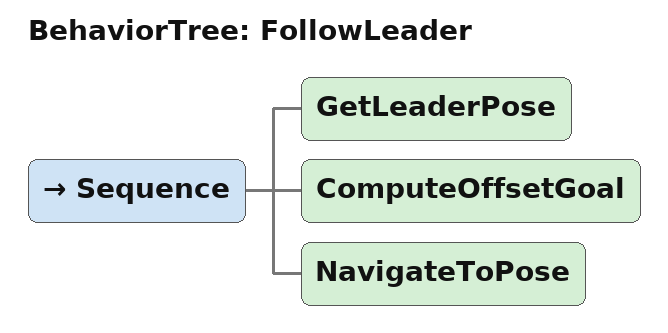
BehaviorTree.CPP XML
<root main_tree_to_execute="FollowLeader">
  <BehaviorTree ID="FollowLeader">
    <Sequence>
      <GetLeaderPose/>
      <ComputeOffsetGoal/>
      <NavigateToPose/>
    </Sequence>
  </BehaviorTree>
</root>
